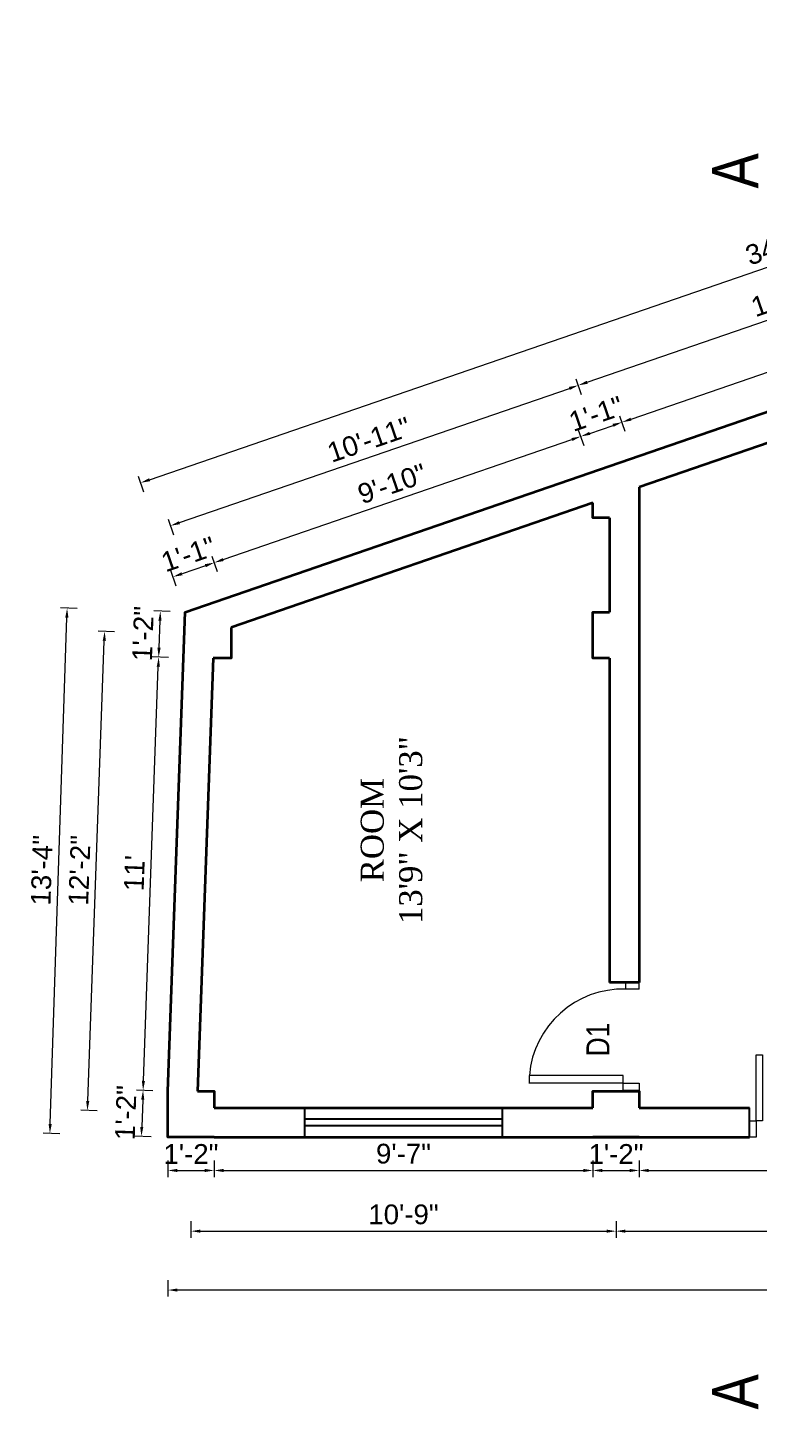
# Model space of a CAD drawing. Header units: inches. Extents: x 352731 to 371558, y -52658 to -39161.
# Drawn here: x 363996.1 to 364217.9, y -50738.1 to -50318.5 of the extents above; entities that cross this region are included whole.
import ezdxf

# ---------------------------------------------------------------- set-up
doc = ezdxf.new("R2010")
doc.units = ezdxf.units.IN
doc.header["$LTSCALE"] = 2
doc.header["$MEASUREMENT"] = 0
doc.header["$PDMODE"] = 34
doc.layers.get('0').update_dxf_attribs({"linetype": 'CONTINUOUS'})
doc.layers.get('DEFPOINTS').update_dxf_attribs({"color": 141, "linetype": 'CONTINUOUS'})
for name, color, linetype, lineweight in [('dimension', 160, 'CONTINUOUS', 15), ('door', 20, 'CONTINUOUS', 35), ('steps', 253, 'CONTINUOUS', 20)]:
    doc.layers.add(name, color=color, linetype=linetype, lineweight=lineweight)
doc.styles.add('Lettring Text', font='arial.ttf')
doc.styles.get("Standard").update_dxf_attribs({"font": 'ARIALN.TTF'})
doc.dimstyles.new('Copy of Standard', dxfattribs={"dimtxt": 6, "dimasz": 2.875, "dimexe": 2, "dimexo": 4, "dimgap": 2, "dimtad": 1, "dimdec": 0, "dimrnd": 1, "dimzin": 0, "dimdsep": 46, "dimlunit": 4, "dimtxsty": 'Lettring Text', "dimcen": 0.1, "dimclrd": 7, "dimclre": 7, "dimclrt": 7, "dimazin": 0, "dimtfac": 0.645, "dimtdec": 0, "dimtmove": 1, "dimatfit": 0, "dimfxl": 3, "dimfxlon": 1, "dimtfillclr": 256, "dimtolj": 1, "dimtzin": 0, "dimlwd": -1, "dimlwe": -1, "dimarcsym": 2})

# ---------------------------------------------------------------- blocks, each defined once
blk = doc.blocks.new('*D869')
at = {"layer": 'DEFPOINTS', "color": 0, "ltscale": 0.5, "transparency": 16777216}
for p in [(364038.67, -50641.47), (364030.63, -50655.18), (364038.67, -50655.47)]:
    blk.add_point(p, dxfattribs=at)
at = {"layer": 'steps', "color": 7, "ltscale": 0.5, "transparency": 16777216}
for p, q in [((364034.13, -50641.31), (364029.13, -50641.13)), ((364031.03, -50644.08), (364030.73, -50652.31)), ((364033.63, -50655.29), (364028.63, -50655.11))]:
    blk.add_line(p, q, dxfattribs=at)
for points in [[(364030.55, -50644.06), (364031.51, -50644.09), (364031.13, -50641.2)], [(364030.25, -50652.29), (364031.21, -50652.33), (364030.63, -50655.18)]]:
    blk.add_solid(points, dxfattribs=at)
at = {"layer": 'steps', "color": 7, "ltscale": 0.5, "transparency": 16777216, "insert": (364025.87, -50648.01), "char_height": 6, "attachment_point": 5, "rotation": 87.9379, "style": 'Lettring Text'}
blk.add_mtext('\\A1;1\'-2"', dxfattribs=at)
blk = doc.blocks.new('*D870')
at = {"layer": 'DEFPOINTS', "color": 0, "ltscale": 0.5, "transparency": 16777216}
for p in [(364035.87, -50509.69), (364043.91, -50509.98), (364038.67, -50641.47)]:
    blk.add_point(p, dxfattribs=at)
at = {"layer": 'steps', "color": 7, "ltscale": 0.5, "transparency": 16777216}
for p, q in [((364031.23, -50638.33), (364035.76, -50512.56)), ((364038.86, -50509.8), (364033.87, -50509.62)), ((364034.13, -50641.31), (364029.13, -50641.13))]:
    blk.add_line(p, q, dxfattribs=at)
for points in [[(364035.28, -50512.54), (364036.24, -50512.58), (364035.87, -50509.69)], [(364030.76, -50638.31), (364031.71, -50638.35), (364031.13, -50641.2)]]:
    blk.add_solid(points, dxfattribs=at)
at = {"layer": 'steps', "color": 7, "ltscale": 0.5, "transparency": 16777216, "insert": (364028.49, -50575.26), "char_height": 6, "attachment_point": 5, "rotation": 87.9379, "style": 'Lettring Text'}
blk.add_mtext("\\A1;11'", dxfattribs=at)
blk = doc.blocks.new('*D871')
at = {"layer": 'DEFPOINTS', "color": 0, "ltscale": 0.5, "transparency": 16777216}
for p in [(364036.37, -50495.71), (364043.91, -50495.98), (364043.91, -50509.98)]:
    blk.add_point(p, dxfattribs=at)
at = {"layer": 'steps', "color": 7, "ltscale": 0.5, "transparency": 16777216}
for p, q in [((364039.37, -50495.81), (364034.37, -50495.63)), ((364035.97, -50506.81), (364036.27, -50498.58)), ((364038.86, -50509.8), (364033.87, -50509.62))]:
    blk.add_line(p, q, dxfattribs=at)
for points in [[(364035.79, -50498.56), (364036.74, -50498.6), (364036.37, -50495.71)], [(364035.49, -50506.8), (364036.45, -50506.83), (364035.87, -50509.69)]]:
    blk.add_solid(points, dxfattribs=at)
at = {"layer": 'steps', "color": 7, "ltscale": 0.5, "transparency": 16777216, "insert": (364031.11, -50502.52), "char_height": 6, "attachment_point": 5, "rotation": 87.9379, "style": 'Lettring Text'}
blk.add_mtext('\\A1;1\'-2"', dxfattribs=at)
blk = doc.blocks.new('*D872')
at = {"layer": 'DEFPOINTS', "color": 0, "ltscale": 0.5, "transparency": 16777216}
for p in [(364019.46, -50501.84), (364050.91, -50502.98), (364045.67, -50648.47)]:
    blk.add_point(p, dxfattribs=at)
at = {"layer": 'steps', "color": 7, "ltscale": 0.5, "transparency": 16777216}
for p, q in [((364022.46, -50501.95), (364017.46, -50501.77)), ((364014.33, -50644.47), (364019.36, -50504.72)), ((364017.22, -50647.45), (364012.23, -50647.27))]:
    blk.add_line(p, q, dxfattribs=at)
for points in [[(364018.88, -50504.7), (364019.84, -50504.73), (364019.46, -50501.84)], [(364013.85, -50644.45), (364014.81, -50644.49), (364014.22, -50647.34)]]:
    blk.add_solid(points, dxfattribs=at)
at = {"layer": 'steps', "color": 7, "ltscale": 0.5, "transparency": 16777216, "insert": (364011.83, -50574.41), "char_height": 6, "attachment_point": 5, "rotation": 87.9379, "style": 'Lettring Text'}
blk.add_mtext('\\A1;12\'-2"', dxfattribs=at)
blk = doc.blocks.new('*D873')
at = {"layer": 'DEFPOINTS', "color": 0, "ltscale": 0.5, "transparency": 16777216}
for p in [(364008.08, -50494.8), (364043.91, -50495.98), (364038.67, -50655.47)]:
    blk.add_point(p, dxfattribs=at)
at = {"layer": 'steps', "color": 7, "ltscale": 0.5, "transparency": 16777216}
for p, q in [((364011.08, -50494.9), (364006.08, -50494.73)), ((364002.94, -50651.42), (364007.99, -50497.67)), ((364005.84, -50654.4), (364000.84, -50654.23))]:
    blk.add_line(p, q, dxfattribs=at)
for points in [[(364007.51, -50497.66), (364008.47, -50497.69), (364008.08, -50494.8)], [(364002.46, -50651.41), (364003.42, -50651.44), (364002.84, -50654.3)]]:
    blk.add_solid(points, dxfattribs=at)
at = {"layer": 'steps', "color": 7, "ltscale": 0.5, "transparency": 16777216, "insert": (364000.4, -50574.38), "char_height": 6, "attachment_point": 5, "rotation": 88.1187, "style": 'Lettring Text'}
blk.add_mtext('\\A1;13\'-4"', dxfattribs=at)
blk = doc.blocks.new('*D879')
at = {"layer": 'DEFPOINTS', "color": 0, "ltscale": 0.5, "transparency": 16777216}
for p in [(364163.25, -50427.14), (364174.69, -50460.35), (364050.91, -50502.98)]:
    blk.add_point(p, dxfattribs=at)
at = {"layer": 'steps', "color": 7, "ltscale": 0.5, "transparency": 16777216}
for p, q in [((364042.19, -50468.83), (364160.53, -50428.08)), ((364164.23, -50429.98), (364162.6, -50425.25)), ((364040.45, -50472.61), (364038.83, -50467.88))]:
    blk.add_line(p, q, dxfattribs=at)
for points in [[(364160.37, -50427.62), (364160.69, -50428.53), (364163.25, -50427.14)], [(364042.04, -50468.38), (364042.35, -50469.29), (364039.48, -50469.77)]]:
    blk.add_solid(points, dxfattribs=at)
at = {"layer": 'steps', "color": 7, "ltscale": 0.5, "transparency": 16777216, "insert": (364099.71, -50443.67), "char_height": 6, "attachment_point": 5, "rotation": 19.0044, "style": 'Lettring Text'}
blk.add_mtext('\\A1;10\'-11"', dxfattribs=at)
blk = doc.blocks.new('*D883')
at = {"layer": 'DEFPOINTS', "color": 0, "ltscale": 0.5, "transparency": 16777216}
for p in [(364038.67, -50655.47), (364052.67, -50655.47), (364052.67, -50665.54)]:
    blk.add_point(p, dxfattribs=at)
at = {"layer": 'steps', "color": 7, "ltscale": 0.5, "transparency": 16777216}
for p, q in [((364038.67, -50662.54), (364038.67, -50667.54)), ((364052.67, -50662.54), (364052.67, -50667.54)), ((364041.55, -50665.54), (364049.8, -50665.54))]:
    blk.add_line(p, q, dxfattribs=at)
for points in [[(364041.55, -50665.06), (364041.55, -50666.02), (364038.67, -50665.54)], [(364049.8, -50665.06), (364049.8, -50666.02), (364052.67, -50665.54)]]:
    blk.add_solid(points, dxfattribs=at)
at = {"layer": 'steps', "color": 7, "ltscale": 0.5, "transparency": 16777216, "insert": (364045.67, -50660.53), "char_height": 6, "attachment_point": 5, "style": 'Lettring Text'}
blk.add_mtext('\\A1;1\'-2"', dxfattribs=at)
blk = doc.blocks.new('*D884')
at = {"layer": 'DEFPOINTS', "color": 0, "ltscale": 0.5, "transparency": 16777216}
for p in [(364052.67, -50655.47), (364167.69, -50655.47), (364167.69, -50665.54)]:
    blk.add_point(p, dxfattribs=at)
at = {"layer": 'steps', "color": 7, "ltscale": 0.5, "transparency": 16777216}
for p, q in [((364052.67, -50662.54), (364052.67, -50667.54)), ((364167.69, -50662.54), (364167.69, -50667.54)), ((364055.55, -50665.54), (364164.81, -50665.54))]:
    blk.add_line(p, q, dxfattribs=at)
for points in [[(364055.55, -50665.06), (364055.55, -50666.02), (364052.67, -50665.54)], [(364164.81, -50665.06), (364164.81, -50666.02), (364167.69, -50665.54)]]:
    blk.add_solid(points, dxfattribs=at)
at = {"layer": 'steps', "color": 7, "ltscale": 0.5, "transparency": 16777216, "insert": (364110.18, -50660.47), "char_height": 6, "attachment_point": 5, "style": 'Lettring Text'}
blk.add_mtext('\\A1;9\'-7"', dxfattribs=at)
blk = doc.blocks.new('*D885')
at = {"layer": 'DEFPOINTS', "color": 0, "ltscale": 0.5, "transparency": 16777216}
for p in [(364167.69, -50655.47), (364181.69, -50655.47), (364181.69, -50665.54)]:
    blk.add_point(p, dxfattribs=at)
at = {"layer": 'steps', "color": 7, "ltscale": 0.5, "transparency": 16777216}
for p, q in [((364167.69, -50662.54), (364167.69, -50667.54)), ((364181.69, -50662.54), (364181.69, -50667.54)), ((364170.56, -50665.54), (364178.81, -50665.54))]:
    blk.add_line(p, q, dxfattribs=at)
for points in [[(364170.56, -50665.06), (364170.56, -50666.02), (364167.69, -50665.54)], [(364178.81, -50665.06), (364178.81, -50666.02), (364181.69, -50665.54)]]:
    blk.add_solid(points, dxfattribs=at)
at = {"layer": 'steps', "color": 7, "ltscale": 0.5, "transparency": 16777216, "insert": (364174.69, -50660.53), "char_height": 6, "attachment_point": 5, "style": 'Lettring Text'}
blk.add_mtext('\\A1;1\'-2"', dxfattribs=at)
blk = doc.blocks.new('*D886')
at = {"layer": 'DEFPOINTS', "color": 0, "ltscale": 0.5, "transparency": 16777216}
for p in [(364181.69, -50655.47), (364296.69, -50655.47), (364296.69, -50665.54)]:
    blk.add_point(p, dxfattribs=at)
at = {"layer": 'steps', "color": 7, "ltscale": 0.5, "transparency": 16777216}
for p, q in [((364181.69, -50662.54), (364181.69, -50667.54)), ((364296.69, -50662.54), (364296.69, -50667.54)), ((364184.56, -50665.54), (364293.81, -50665.54))]:
    blk.add_line(p, q, dxfattribs=at)
for points in [[(364184.56, -50665.06), (364184.56, -50666.02), (364181.69, -50665.54)], [(364293.81, -50665.06), (364293.81, -50666.02), (364296.69, -50665.54)]]:
    blk.add_solid(points, dxfattribs=at)
at = {"layer": 'steps', "color": 7, "ltscale": 0.5, "transparency": 16777216, "insert": (364239.19, -50660.47), "char_height": 6, "attachment_point": 5, "style": 'Lettring Text'}
blk.add_mtext('\\A1;9\'-7"', dxfattribs=at)
blk = doc.blocks.new('*D890')
at = {"layer": 'DEFPOINTS', "color": 0, "ltscale": 0.5, "transparency": 16777216}
for p in [(364045.67, -50648.47), (364174.69, -50648.47), (364174.69, -50683.97)]:
    blk.add_point(p, dxfattribs=at)
at = {"layer": 'steps', "color": 7, "ltscale": 0.5, "transparency": 16777216}
for p, q in [((364045.67, -50680.97), (364045.67, -50685.97)), ((364048.55, -50683.97), (364171.81, -50683.97)), ((364174.69, -50680.97), (364174.69, -50685.97))]:
    blk.add_line(p, q, dxfattribs=at)
for points in [[(364048.55, -50683.49), (364048.55, -50684.45), (364045.67, -50683.97)], [(364171.81, -50683.49), (364171.81, -50684.45), (364174.69, -50683.97)]]:
    blk.add_solid(points, dxfattribs=at)
at = {"layer": 'steps', "color": 7, "ltscale": 0.5, "transparency": 16777216, "insert": (364110.18, -50678.91), "char_height": 6, "attachment_point": 5, "style": 'Lettring Text'}
blk.add_mtext('\\A1;10\'-9"', dxfattribs=at)
blk = doc.blocks.new('*D891')
at = {"layer": 'DEFPOINTS', "color": 0, "ltscale": 0.5, "transparency": 16777216}
for p in [(364174.69, -50648.47), (364303.69, -50648.47), (364303.69, -50683.97)]:
    blk.add_point(p, dxfattribs=at)
at = {"layer": 'steps', "color": 7, "ltscale": 0.5, "transparency": 16777216}
for p, q in [((364174.69, -50680.97), (364174.69, -50685.97)), ((364177.56, -50683.97), (364300.81, -50683.97)), ((364303.69, -50680.97), (364303.69, -50685.97))]:
    blk.add_line(p, q, dxfattribs=at)
for points in [[(364177.56, -50683.49), (364177.56, -50684.45), (364174.69, -50683.97)], [(364300.81, -50683.49), (364300.81, -50684.45), (364303.69, -50683.97)]]:
    blk.add_solid(points, dxfattribs=at)
at = {"layer": 'steps', "color": 7, "ltscale": 0.5, "transparency": 16777216, "insert": (364239.19, -50678.91), "char_height": 6, "attachment_point": 5, "style": 'Lettring Text'}
blk.add_mtext('\\A1;10\'-9"', dxfattribs=at)
blk = doc.blocks.new('*D893')
at = {"layer": 'DEFPOINTS', "color": 0, "ltscale": 0.5, "transparency": 16777216}
for p in [(364038.67, -50655.47), (364439.69, -50655.47), (364038.67, -50701.85)]:
    blk.add_point(p, dxfattribs=at)
at = {"layer": 'steps', "color": 7, "ltscale": 0.5, "transparency": 16777216}
for p, q in [((364038.67, -50698.85), (364038.67, -50703.85)), ((364439.69, -50698.85), (364439.69, -50703.85)), ((364436.81, -50701.85), (364041.55, -50701.85))]:
    blk.add_line(p, q, dxfattribs=at)
for points in [[(364041.55, -50701.38), (364041.55, -50702.33), (364038.67, -50701.85)], [(364436.81, -50701.38), (364436.81, -50702.33), (364439.69, -50701.85)]]:
    blk.add_solid(points, dxfattribs=at)
at = {"layer": 'steps', "color": 7, "ltscale": 0.5, "transparency": 16777216, "insert": (364239.18, -50696.79), "char_height": 6, "attachment_point": 5, "style": 'Lettring Text'}
blk.add_mtext('\\A1;33\'-5"', dxfattribs=at)
blk = doc.blocks.new('*D894')
at = {"layer": 'DEFPOINTS', "color": 0, "ltscale": 0.5, "transparency": 16777216}
for p in [(364164, -50442.66), (364167.69, -50453.35), (364057.91, -50495.98)]:
    blk.add_point(p, dxfattribs=at)
at = {"layer": 'steps', "color": 7, "ltscale": 0.5, "transparency": 16777216}
for p, q in [((364164.98, -50445.5), (364163.35, -50440.77)), ((364055.47, -50480.04), (364161.29, -50443.6)), ((364053.73, -50483.82), (364052.1, -50479.09))]:
    blk.add_line(p, q, dxfattribs=at)
for points in [[(364161.13, -50443.15), (364161.44, -50444.05), (364164, -50442.66)], [(364055.31, -50479.59), (364055.62, -50480.5), (364052.75, -50480.98)]]:
    blk.add_solid(points, dxfattribs=at)
at = {"layer": 'steps', "color": 7, "ltscale": 0.5, "transparency": 16777216, "insert": (364106.73, -50457.03), "char_height": 6, "attachment_point": 5, "rotation": 19.0044, "style": 'Lettring Text'}
blk.add_mtext('\\A1;9\'-10"', dxfattribs=at)
blk = doc.blocks.new('*D895')
at = {"layer": 'DEFPOINTS', "color": 0, "ltscale": 0.5, "transparency": 16777216}
for p in [(364176.52, -50438.35), (364167.69, -50453.35), (364181.69, -50453.35)]:
    blk.add_point(p, dxfattribs=at)
at = {"layer": 'steps', "color": 7, "ltscale": 0.5, "transparency": 16777216}
for p, q in [((364177.5, -50441.19), (364175.87, -50436.46)), ((364164.98, -50445.5), (364163.35, -50440.77)), ((364166.72, -50441.73), (364173.8, -50439.29))]:
    blk.add_line(p, q, dxfattribs=at)
for points in [[(364166.57, -50441.27), (364166.88, -50442.18), (364164, -50442.66)], [(364173.65, -50438.83), (364173.96, -50439.74), (364176.52, -50438.35)]]:
    blk.add_solid(points, dxfattribs=at)
at = {"layer": 'steps', "color": 7, "ltscale": 0.5, "transparency": 16777216, "insert": (364168.63, -50435.77), "char_height": 6, "attachment_point": 5, "rotation": 19.0044, "style": 'Lettring Text'}
blk.add_mtext('\\A1;1\'-1"', dxfattribs=at)
blk = doc.blocks.new('*D896')
at = {"layer": 'DEFPOINTS', "color": 0, "ltscale": 0.5, "transparency": 16777216}
for p in [(364293, -50398.23), (364296.69, -50408.92), (364181.69, -50453.35)]:
    blk.add_point(p, dxfattribs=at)
at = {"layer": 'steps', "color": 7, "ltscale": 0.5, "transparency": 16777216}
for p, q in [((364179.24, -50437.42), (364290.29, -50399.17)), ((364293.98, -50401.07), (364292.35, -50396.34)), ((364177.5, -50441.19), (364175.87, -50436.46))]:
    blk.add_line(p, q, dxfattribs=at)
for points in [[(364290.13, -50398.72), (364290.44, -50399.62), (364293, -50398.23)], [(364179.08, -50436.96), (364179.39, -50437.87), (364176.52, -50438.35)]]:
    blk.add_solid(points, dxfattribs=at)
at = {"layer": 'steps', "color": 7, "ltscale": 0.5, "transparency": 16777216, "insert": (364233.11, -50413.5), "char_height": 6, "attachment_point": 5, "rotation": 19.0044, "style": 'Lettring Text'}
blk.add_mtext('\\A1;10\'-3"', dxfattribs=at)
blk = doc.blocks.new('*D900')
at = {"layer": 'DEFPOINTS', "color": 0, "ltscale": 0.5, "transparency": 16777216}
for p in [(364040.23, -50485.29), (364043.91, -50495.98), (364057.91, -50495.98)]:
    blk.add_point(p, dxfattribs=at)
at = {"layer": 'steps', "color": 7, "ltscale": 0.5, "transparency": 16777216}
for p, q in [((364053.73, -50483.82), (364052.1, -50479.09)), ((364041.21, -50488.13), (364039.58, -50483.4)), ((364050.03, -50481.92), (364042.95, -50484.35))]:
    blk.add_line(p, q, dxfattribs=at)
for points in [[(364049.87, -50481.46), (364050.19, -50482.37), (364052.75, -50480.98)], [(364042.8, -50483.9), (364043.11, -50484.81), (364040.23, -50485.29)]]:
    blk.add_solid(points, dxfattribs=at)
at = {"layer": 'steps', "color": 7, "ltscale": 0.5, "transparency": 16777216, "insert": (364044.86, -50478.4), "char_height": 6, "attachment_point": 5, "rotation": 19.0044, "style": 'Lettring Text'}
blk.add_mtext('\\A1;1\'-1"', dxfattribs=at)
blk = doc.blocks.new('*D901')
at = {"layer": 'DEFPOINTS', "color": 0, "ltscale": 0.5, "transparency": 16777216}
for p in [(364292.25, -50382.71), (364303.69, -50415.92), (364174.69, -50460.35)]:
    blk.add_point(p, dxfattribs=at)
at = {"layer": 'steps', "color": 7, "ltscale": 0.5, "transparency": 16777216}
for p, q in [((364293.23, -50385.55), (364291.6, -50380.82)), ((364165.97, -50426.2), (364289.53, -50383.65)), ((364164.23, -50429.98), (364162.6, -50425.25))]:
    blk.add_line(p, q, dxfattribs=at)
for points in [[(364289.37, -50383.19), (364289.69, -50384.1), (364292.25, -50382.71)], [(364165.81, -50425.75), (364166.12, -50426.66), (364163.25, -50427.14)]]:
    blk.add_solid(points, dxfattribs=at)
at = {"layer": 'steps', "color": 7, "ltscale": 0.5, "transparency": 16777216, "insert": (364226.12, -50400.19), "char_height": 6, "attachment_point": 5, "rotation": 19.0044, "style": 'Lettring Text'}
blk.add_mtext('\\A1;11\'-4"', dxfattribs=at)
blk = doc.blocks.new('*D903')
at = {"layer": 'DEFPOINTS', "color": 0, "ltscale": 0.5, "transparency": 16777216}
for p in [(364426.17, -50320.42), (364439.69, -50359.67), (364043.91, -50495.98)]:
    blk.add_point(p, dxfattribs=at)
at = {"layer": 'steps', "color": 7, "ltscale": 0.5, "transparency": 16777216}
for p, q in [((364427.15, -50323.26), (364425.52, -50318.53)), ((364033.12, -50455.8), (364423.45, -50321.36)), ((364031.37, -50459.57), (364029.75, -50454.84))]:
    blk.add_line(p, q, dxfattribs=at)
for points in [[(364423.3, -50320.91), (364423.61, -50321.81), (364426.17, -50320.42)], [(364032.96, -50455.34), (364033.27, -50456.25), (364030.4, -50456.73)]]:
    blk.add_solid(points, dxfattribs=at)
at = {"layer": 'steps', "color": 7, "ltscale": 0.5, "transparency": 16777216, "insert": (364226.63, -50383.79), "char_height": 6, "attachment_point": 5, "rotation": 19.0044, "style": 'Lettring Text'}
blk.add_mtext('\\A1;34\'-11"', dxfattribs=at)

msp = doc.modelspace()

# ---------------------------------------------------------------- linework, layer by layer
at = {"ltscale": 0.5}
for p, q in [((364080.18, -50646.47), (364080.18, -50655.47)), ((364140.18, -50646.47), (364140.18, -50655.47)), ((364215.19, -50655.47), (364215.19, -50646.47)), ((364140.18, -50649.97), (364080.18, -50649.97)), ((364140.18, -50651.97), (364080.18, -50651.97))]:
    msp.add_line(p, q, dxfattribs=at)
at = {"layer": 'dimension', "ltscale": 7}
for p, q in [((364177.69, -50610.47), (364177.69, -50608.47)), ((364181.69, -50608.47), (364177.69, -50608.47)), ((364181.69, -50610.47), (364181.69, -50608.47)), ((364181.69, -50610.47), (364177.69, -50610.47)), ((364176.89, -50636.67), (364148.38, -50636.67)), ((364148.38, -50639.07), (364148.38, -50636.67)), ((364176.89, -50639.07), (364176.89, -50636.67)), ((364176.89, -50639.07), (364148.27, -50639.07)), ((364176.89, -50641.47), (364176.89, -50639.07)), ((364176.89, -50639.07), (364181.69, -50639.07)), ((364181.69, -50639.07), (364181.69, -50641.47))]:
    msp.add_line(p, q, dxfattribs=at)
msp.add_arc((364176.89, -50639.07), 28.61, 88.3977, 175.1882, dxfattribs=at)
at = {"layer": 'door', "ltscale": 0.5}
for p, q in [((364296.69, -50418.44), (364181.69, -50458.05)), ((364181.69, -50458.05), (364181.69, -50608.47)), ((364167.69, -50462.87), (364057.91, -50500.67)), ((364172.69, -50467.35), (364172.69, -50495.98)), ((364052.42, -50509.98), (364047.68, -50641.47)), ((364172.69, -50509.98), (364172.69, -50608.47)), ((364181.69, -50608.47), (364172.69, -50608.47)), ((364181.69, -50641.47), (364176.89, -50641.47)), ((364052.67, -50646.47), (364167.69, -50646.47)), ((364181.69, -50646.47), (364215.19, -50646.47)), ((364052.67, -50655.47), (364215.19, -50655.47))]:
    msp.add_line(p, q, dxfattribs=at)
for points in [[(364038.67, -50641.47), (364043.91, -50495.98), (364439.69, -50359.67)], [(364181.69, -50458.05), (364181.69, -50467.35)], [(364172.69, -50467.35), (364167.69, -50467.35), (364167.69, -50462.87)], [(364172.69, -50509.98), (364167.69, -50509.98), (364167.69, -50495.98), (364172.69, -50495.98)], [(364181.69, -50495.98), (364181.69, -50495.98), (364181.69, -50509.98)], [(364057.91, -50500.67), (364057.91, -50509.98), (364052.42, -50509.98)], [(364052.67, -50655.47), (364038.67, -50655.47), (364038.67, -50641.47)], [(364047.68, -50641.47), (364052.67, -50641.47), (364052.67, -50646.47)], [(364167.69, -50646.47), (364167.69, -50641.47), (364181.69, -50641.47), (364181.69, -50646.47)], [(364181.69, -50655.47), (364167.69, -50655.47)]]:
    msp.add_lwpolyline(points, dxfattribs=at)
at = {"layer": 'steps', "color": 7, "ltscale": 0.3}
for points in [[(364217.19, -50650.47), (364217.19, -50630.47), (364219.19, -50630.47), (364219.19, -50650.47)], [(364215.19, -50650.47), (364217.19, -50650.47), (364217.19, -50655.47), (364215.19, -50655.47)]]:
    msp.add_lwpolyline(points, close=True, dxfattribs=at)

# ---------------------------------------------------------------- texts
at = {"color": 7, "linetype": 'ByBlock', "lineweight": 5, "char_height": 14, "width": 26.5803, "attachment_point": 3, "rotation": 90}
for insert in [(364203.84, -50356.67), (364203.84, -50727.41)]:
    msp.add_mtext('A', dxfattribs=dict(at, insert=insert))
at = {"layer": 'steps', "color": 7, "ltscale": 0.3, "insert": (364097.18, -50562.2), "char_height": 7, "width": 55.268, "attachment_point": 2, "rotation": 90}
msp.add_mtext('{\\fTimes New Roman|b0|i0|c0|p18;ROOM\\P13\'9" X 10\'3"}', dxfattribs=at)
at = {"layer": 'steps', "color": 7, "ltscale": 0.3, "insert": (364172.7, -50625.78), "char_height": 7, "attachment_point": 8, "rotation": 90}
msp.add_mtext_dynamic_manual_height_columns('{\\W1;D1}', width=18.6213, gutter_width=40, heights=[0], dxfattribs=at)

# ---------------------------------------------------------------- dimensions: what is measured, and where the dimension line sits
at = {"layer": 'steps', "ltscale": 0.5}
for p1, p2, distance, picture, middle in [((364043.91, -50495.98), (364439.69, -50359.67), 41.51, '*D903', (364226.63, -50383.79)), ((364050.91, -50502.98), (364174.69, -50460.35), 35.12, '*D879', (364099.71, -50443.67)), ((364038.67, -50655.47), (364043.91, -50495.98), 35.85, '*D873', (364000.4, -50574.38)), ((364045.67, -50648.47), (364050.91, -50502.98), 31.47, '*D872', (364011.83, -50574.41))]:
    dim = msp.add_aligned_dim(p1=p1, p2=p2, distance=distance, dimstyle='Copy of Standard', dxfattribs=at)
    dim.commit()
    dim.dimension.update_dxf_attribs({"geometry": picture, "text_midpoint": middle})
for base, p1, p2, angle, picture, middle in [((364292.25, -50382.71), (364174.69, -50460.35), (364303.69, -50415.92), 199.0044, '*D901', (364226.12, -50400.19)), ((364293, -50398.23), (364181.69, -50453.35), (364296.69, -50408.92), 199.0044, '*D896', (364233.11, -50413.5)), ((364164, -50442.66), (364057.91, -50495.98), (364167.69, -50453.35), 199.0044, '*D894', (364106.73, -50457.03)), ((364035.87, -50509.69), (364038.67, -50641.47), (364043.91, -50509.98), 267.9379, '*D870', (364028.49, -50575.26)), ((364174.69, -50683.97), (364045.67, -50648.47), (364174.69, -50648.47), 180, '*D890', (364110.18, -50678.91)), ((364303.69, -50683.97), (364174.69, -50648.47), (364303.69, -50648.47), 180, '*D891', (364239.19, -50678.91)), ((364038.67, -50701.85), (364439.69, -50655.47), (364038.67, -50655.47), 180, '*D893', (364239.18, -50696.79)), ((364167.69, -50665.54), (364052.67, -50655.47), (364167.69, -50655.47), 180, '*D884', (364110.18, -50660.47)), ((364296.69, -50665.54), (364181.69, -50655.47), (364296.69, -50655.47), 180, '*D886', (364239.19, -50660.47))]:
    dim = msp.add_linear_dim(base=base, p1=p1, p2=p2, angle=angle, dimstyle='Copy of Standard', dxfattribs=at)
    dim.commit()
    dim.dimension.update_dxf_attribs({"geometry": picture, "text_midpoint": middle})
for base, p1, p2, angle, picture, middle in [((364176.52, -50438.35), (364167.69, -50453.35), (364181.69, -50453.35), 199.0044, '*D895', (364170.26, -50440.51)), ((364040.23, -50485.29), (364057.91, -50495.98), (364043.91, -50495.98), 199.0044, '*D900', (364046.49, -50483.14)), ((364036.37, -50495.71), (364043.91, -50509.98), (364043.91, -50495.98), 267.9379, '*D871', (364036.12, -50502.7)), ((364030.63, -50655.18), (364038.67, -50641.47), (364038.67, -50655.47), 267.9379, '*D869', (364030.88, -50648.19)), ((364052.67, -50665.54), (364038.67, -50655.47), (364052.67, -50655.47), 180, '*D883', (364045.67, -50665.54)), ((364181.69, -50665.54), (364167.69, -50655.47), (364181.69, -50655.47), 180, '*D885', (364174.69, -50665.54))]:
    dim = msp.add_linear_dim(base=base, p1=p1, p2=p2, angle=angle, dimstyle='Copy of Standard', dxfattribs=at)
    dim.commit()
    dim.dimension.update_dxf_attribs({"geometry": picture, "text_midpoint": middle, "dimtype": 160})

doc.saveas('drawing.dxf')
